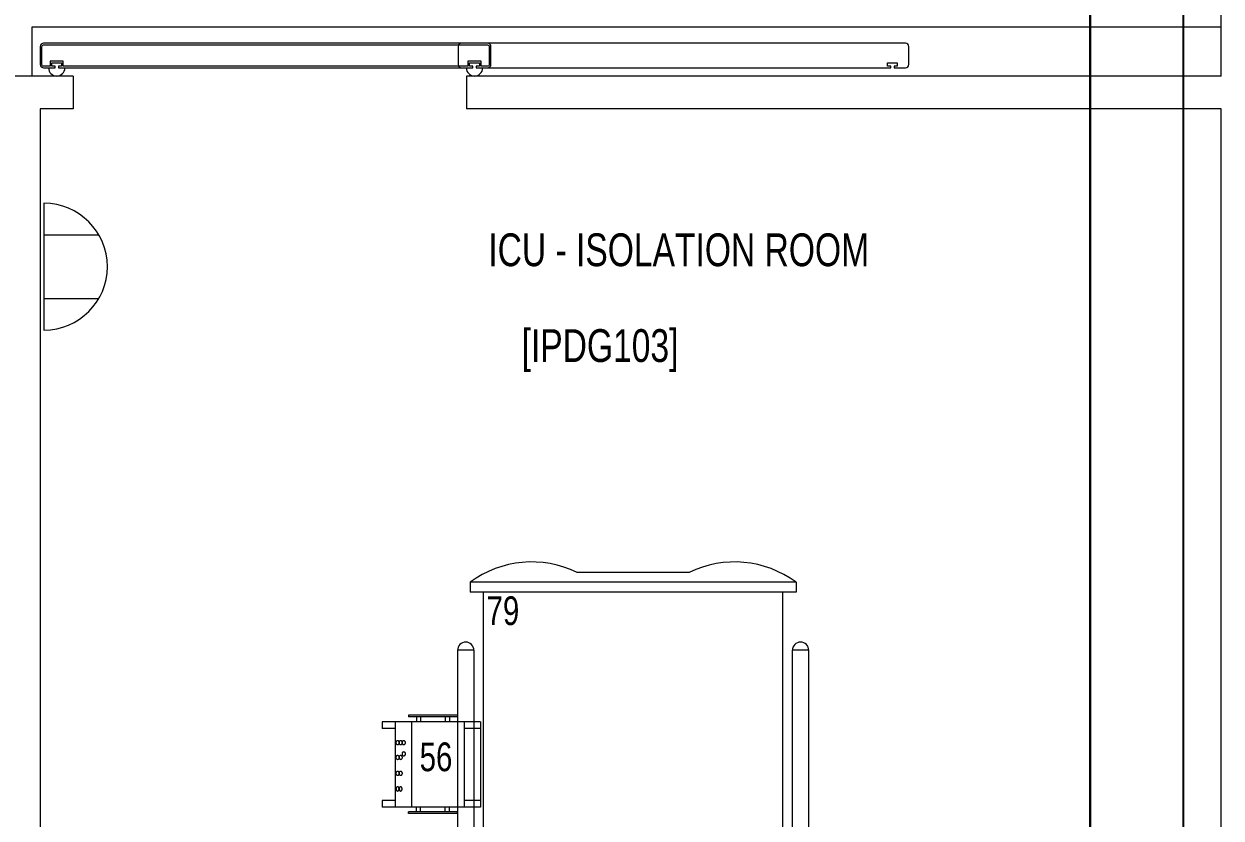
# Model space of a CAD drawing. Header units: metres. Extents: x 75097 to 220695, y -1557923 to -1361206.
# Drawn here: x 104275 to 107928, y -1424856 to -1422432 of the extents above; entities that cross this region are included whole.
import ezdxf

# ---------------------------------------------------------------- set-up
doc = ezdxf.new("R2010")
doc.units = ezdxf.units.M
doc.layers.get('0').update_dxf_attribs({"lineweight": 0})
for name, color, linetype, lineweight in [('A-100 - Copy$0$72_EGR_BASE_TEXT', 8, 'Continuous', 0), ('A-100 - Copy$0$Medical Equipment and Furniture', 8, 'Continuous', 0), ('A-100 - Copy$0$Medical Equipment and Furniture1', 8, 'Continuous', 5), ('A-100 - Copy$0$Walls', 8, 'Continuous', 0), ('A-100 - Copy$0$Wooden Joinery', 8, 'Continuous', 0), ('E-LG', 245, 'Continuous', 30)]:
    doc.layers.add(name, color=color, linetype=linetype, lineweight=lineweight)
doc.layers.add('A-100 - Copy$0$axes', color=8, linetype='Continuous')
doc.layers.add('PD-VENT', color=8, linetype='Continuous')
doc.layers.add('E-POWR', color=7, linetype='Continuous', lineweight=9, true_color=0x4e7e3e)
doc.styles.add('A-100 - Copy$0$X3G_ENTITY_257CFD', font='swisscl.ttf', dxfattribs={"height": 200})
doc.styles.add('A-100 - Copy$0$X3G_ENTITY_2587EA', font='swisscl.ttf', dxfattribs={"height": 200})

# ---------------------------------------------------------------- blocks, each defined once
blk = doc.blocks.new('WALL OUTLET')
at = {"layer": 'E-POWR', "extrusion": (9.94399e-05, 4.90741e-07, 1)}
blk.add_line((-193.4, 0, 0), (193.4, 0, 0), dxfattribs=at)
blk.add_line((-193.4, 0, 0), (193.4, 0, 0), dxfattribs=at)
at = {"layer": 'E-POWR', "extrusion": (9.94399e-05, 4.90741e-07, 1), "elevation": 0}
for points in [[(-96.7, 0), (-96.7, 167.5)], [(96.7, 0), (96.7, 167.5)]]:
    blk.add_lwpolyline(points, dxfattribs=at)
at = {"layer": 'E-POWR', "extrusion": (9.94399e-05, 4.90741e-07, 1)}
blk.add_arc((0, 0, 0), 193.4, 359.9963, 179.9963, dxfattribs=at)
blk = doc.blocks.new('A-100 - Copy$0$IC.1')
at = {"layer": 'A-100 - Copy$0$Medical Equipment and Furniture1'}
for p, q in [((42.4872, -10.88), (41.4928, -10.88)), ((42.4472, -10.91), (41.5328, -10.91)), ((42.4472, -10.91), (41.5328, -10.91)), ((42.4472, -10.91), (41.5328, -10.91)), ((41.5328, -10.94), (41.5328, -13.1914)), ((42.4472, -10.94), (41.5328, -10.94)), ((42.4472, -13.1914), (42.4472, -10.94)), ((42.3077, -10.9923), (41.6724, -10.9923)), ((41.6224, -11.0423), (41.6224, -11.2937)), ((42.3577, -11.2937), (42.3577, -11.0423)), ((41.4542, -11.1429), (41.4542, -11.8396)), ((41.4542, -11.1429), (41.5042, -11.1429)), ((41.5042, -11.1429), (41.5042, -11.8396)), ((42.4759, -11.1429), (42.5259, -11.1429)), ((42.4759, -11.8396), (42.4759, -11.1429)), ((42.5259, -11.8396), (42.5259, -11.1429)), ((42.3077, -11.3437), (41.6724, -11.3437)), ((41.5328, -11.7137), (42.4472, -11.7137)), ((41.4542, -11.8396), (41.5042, -11.8396)), ((42.4759, -11.8396), (42.5259, -11.8396)), ((41.5328, -12.0657), (42.4472, -12.0657)), ((41.4542, -12.3172), (41.4542, -13.0139)), ((41.4542, -12.3172), (41.5042, -12.3172)), ((41.5042, -12.3172), (41.5042, -13.0139)), ((42.4759, -12.3172), (42.5259, -12.3172)), ((42.4759, -13.0139), (42.4759, -12.3172)), ((42.5259, -13.0139), (42.5259, -12.3172)), ((41.5328, -12.3807), (42.4472, -12.3807)), ((41.4542, -13.0139), (41.5042, -13.0139)), ((42.4759, -13.0139), (42.5259, -13.0139)), ((41.4928, -13.1914), (42.4872, -13.1914)), ((41.4928, -13.2214), (41.4928, -13.1914)), ((41.4928, -13.2214), (42.4872, -13.2214)), ((42.4872, -13.2214), (42.4872, -13.1914)), ((41.8192, -13.2514), (42.1609, -13.2514))]:
    blk.add_line(p, q, dxfattribs=at)
for points in [[(41.4689, -12.1927), (41.4689, -12.1212), (41.5064, -12.1212), (41.5064, -12.1927)], [(42.5112, -12.1927), (42.5112, -12.1212), (42.4737, -12.1212), (42.4737, -12.1927)], [(41.5064, -12.1674), (41.5064, -12.1434), (41.5328, -12.1434), (41.5328, -12.1674)], [(42.4737, -12.1674), (42.4737, -12.1434), (42.4472, -12.1434), (42.4472, -12.1674)]]:
    blk.add_lwpolyline(points, close=True, dxfattribs=at)
for centre, radius, start, end in [((41.539, -10.8926), 0.0478, 164.7401, 262.6401), ((42.4411, -10.8926), 0.0478, 277.3599, 15.2599), ((41.6724, -11.0423), 0.05, 90, 180), ((42.3077, -11.0423), 0.05, 0, 90), ((41.4792, -11.1429), 0.025, 0, 180), ((42.5009, -11.1429), 0.025, 0, 180), ((41.6724, -11.2937), 0.05, 180, 270), ((42.3077, -11.2937), 0.05, 270, 0), ((41.4792, -11.8396), 0.025, 180, 0), ((42.5009, -11.8396), 0.025, 180, 0), ((41.4792, -12.3172), 0.025, 0, 180), ((42.5009, -12.3172), 0.025, 0, 180), ((41.4792, -13.0139), 0.025, 180, 0), ((42.5009, -13.0139), 0.025, 180, 0), ((41.6806, -12.9691), 0.3145, 233.3488, 296.1464), ((42.2995, -12.9691), 0.3145, 243.8536, 306.6512)]:
    blk.add_arc(centre, radius, start, end, dxfattribs=at)
blk = doc.blocks.new('A-100 - Copy$0$ME17423-P')
at = {"layer": 'A-100 - Copy$0$Medical Equipment and Furniture1'}
for p, q in [((0.26, 0), (0, 0)), ((0, 0), (0, -0.3)), ((0.02, 0), (0.02, -0.05)), ((0.24, 0), (0.24, -0.05)), ((0.26, 0), (0.26, -0.3)), ((0.24, -0.02), (0.02, -0.02)), ((-0.02, -0.07), (-0.02, -0.22)), ((-0.02, -0.07), (-0.015, -0.07)), ((-0.015, -0.07), (-0.015, -0.22)), ((0.26, -0.05), (0, -0.05)), ((0.275, -0.07), (0.275, -0.22)), ((0.28, -0.07), (0.275, -0.07)), ((0.28, -0.07), (0.28, -0.22)), ((-0.015, -0.095), (0, -0.095)), ((-0.015, -0.1075), (0, -0.1075)), ((0.275, -0.095), (0.26, -0.095)), ((0.275, -0.1075), (0.26, -0.1075)), ((-0.015, -0.1825), (0, -0.1825)), ((0.275, -0.1825), (0.26, -0.1825)), ((-0.015, -0.195), (0, -0.195)), ((0.26, -0.21), (0, -0.21)), ((0.275, -0.195), (0.26, -0.195)), ((-0.02, -0.22), (-0.015, -0.22)), ((0.28, -0.22), (0.275, -0.22)), ((0.26, -0.26), (0, -0.26)), ((0.02, -0.26), (0.02, -0.3)), ((0.24, -0.26), (0.24, -0.3)), ((0.02, -0.3), (0, -0.3)), ((0.26, -0.3), (0.24, -0.3))]:
    blk.add_line(p, q, dxfattribs=at)
for points in [[(0.0623, -0.2435, -0.14448), (0.0618, -0.2451, -0.107176), (0.0603, -0.2466, -0.077753), (0.0582, -0.2475, -0.064938), (0.0555, -0.2479, -0.064938), (0.0528, -0.2475, -0.077753), (0.0508, -0.2466, -0.107176), (0.0492, -0.2451, -0.14448), (0.0488, -0.2435, -0.14448), (0.0492, -0.242, -0.107176), (0.0508, -0.2405, -0.077753), (0.0528, -0.2396, -0.064938), (0.0555, -0.2392, -0.064938), (0.0582, -0.2396, -0.077753), (0.0603, -0.2405, -0.107176), (0.0618, -0.242, -0.14448)], [(0.0623, -0.2529, -0.14448), (0.0618, -0.2544, -0.107176), (0.0603, -0.2559, -0.077753), (0.0582, -0.2568, -0.064938), (0.0555, -0.2572, -0.064938), (0.0528, -0.2568, -0.077753), (0.0508, -0.2559, -0.107176), (0.0492, -0.2544, -0.14448), (0.0488, -0.2529, -0.14448), (0.0492, -0.2513, -0.107176), (0.0508, -0.2498, -0.077753), (0.0528, -0.2489, -0.064938), (0.0555, -0.2485, -0.064938), (0.0582, -0.2489, -0.077753), (0.0603, -0.2498, -0.107176), (0.0618, -0.2513, -0.14448)]]:
    blk.add_lwpolyline(points, format="xyb", close=True, dxfattribs=at)
for centre, radius, start, end in [((0.0991, -0.2435), 0.00284, 147.1153, 180), ((0.0991, -0.2435), 0.00284, 180, 212.8847), ((0.0991, -0.2529), 0.00284, 147.1153, 180), ((0.0991, -0.2529), 0.00284, 180, 212.8847), ((0.101, -0.2447), 0.00507, 122.6457, 147.1153), ((0.101, -0.2423), 0.00507, 212.8847, 237.3543), ((0.101, -0.2541), 0.00507, 122.6457, 147.1153), ((0.101, -0.2517), 0.00507, 212.8847, 237.3543), ((0.1022, -0.2467), 0.00735, 104.8618, 122.6457), ((0.1022, -0.2404), 0.00735, 237.3543, 255.1382), ((0.1022, -0.256), 0.00735, 104.8618, 122.6457), ((0.103, -0.2497), 0.0105, 90, 104.8618), ((0.103, -0.2374), 0.0105, 255.1382, 270), ((0.103, -0.259), 0.0105, 90, 104.8618), ((0.103, -0.2497), 0.0105, 75.1382, 90), ((0.103, -0.2374), 0.0105, 270, 284.8618), ((0.103, -0.259), 0.0105, 75.1382, 90), ((0.1039, -0.2467), 0.00735, 57.3543, 75.1382), ((0.1039, -0.2404), 0.00735, 284.8618, 302.6457), ((0.1039, -0.256), 0.00735, 57.3543, 75.1382), ((0.1051, -0.2447), 0.00507, 32.8847, 57.3543), ((0.1051, -0.2423), 0.00507, 302.6457, 327.1153), ((0.1051, -0.2541), 0.00507, 32.8847, 57.3543), ((0.1051, -0.2517), 0.00507, 302.6457, 327.1153), ((0.107, -0.2435), 0.00284, 0, 32.8847), ((0.107, -0.2435), 0.00284, 327.1153, 360), ((0.107, -0.2529), 0.00284, 0, 32.8847), ((0.107, -0.2529), 0.00284, 327.1153, 360), ((0.1475, -0.2435), 0.00284, 147.1153, 180), ((0.1475, -0.2435), 0.00284, 180, 212.8847), ((0.1475, -0.2529), 0.00284, 147.1153, 180), ((0.1475, -0.2529), 0.00284, 180, 212.8847), ((0.1494, -0.2447), 0.00507, 122.6457, 147.1153), ((0.1494, -0.2423), 0.00507, 212.8847, 237.3543), ((0.1494, -0.2541), 0.00507, 122.6457, 147.1153), ((0.1494, -0.2517), 0.00507, 212.8847, 237.3543), ((0.1506, -0.2467), 0.00735, 104.8618, 122.6457), ((0.1506, -0.2404), 0.00735, 237.3543, 255.1382), ((0.1506, -0.256), 0.00735, 104.8618, 122.6457), ((0.1514, -0.2497), 0.0105, 90, 104.8618), ((0.1514, -0.2374), 0.0105, 255.1382, 270), ((0.1514, -0.259), 0.0105, 90, 104.8618), ((0.1514, -0.2497), 0.0105, 75.1382, 90), ((0.1514, -0.2374), 0.0105, 270, 284.8618), ((0.1514, -0.259), 0.0105, 75.1382, 90), ((0.1522, -0.2467), 0.00735, 57.3543, 75.1382), ((0.1522, -0.2404), 0.00735, 284.8618, 302.6457), ((0.1522, -0.256), 0.00735, 57.3543, 75.1382), ((0.1585, -0.2342), 0.00284, 147.1153, 180), ((0.1585, -0.2342), 0.00284, 180, 212.8847), ((0.1604, -0.2354), 0.00507, 122.6457, 147.1153), ((0.1604, -0.233), 0.00507, 212.8847, 237.3543), ((0.1534, -0.2447), 0.00507, 32.8847, 57.3543), ((0.1534, -0.2423), 0.00507, 302.6457, 327.1153), ((0.1534, -0.2541), 0.00507, 32.8847, 57.3543), ((0.1534, -0.2517), 0.00507, 302.6457, 327.1153), ((0.1616, -0.2373), 0.00735, 104.8618, 122.6457), ((0.1616, -0.2311), 0.00735, 237.3543, 255.1382), ((0.1553, -0.2435), 0.00284, 0, 32.8847), ((0.1553, -0.2435), 0.00284, 327.1153, 360), ((0.1553, -0.2529), 0.00284, 0, 32.8847), ((0.1553, -0.2529), 0.00284, 327.1153, 360), ((0.1624, -0.2404), 0.0105, 90, 104.8618), ((0.1624, -0.228), 0.0105, 255.1382, 270), ((0.1624, -0.2404), 0.0105, 75.1382, 90), ((0.1624, -0.228), 0.0105, 270, 284.8618), ((0.1632, -0.2373), 0.00735, 57.3543, 75.1382), ((0.1632, -0.2311), 0.00735, 284.8618, 302.6457), ((0.1645, -0.2354), 0.00507, 32.8847, 57.3543), ((0.1645, -0.233), 0.00507, 302.6457, 327.1153), ((0.1663, -0.2342), 0.00284, 0, 32.8847), ((0.1663, -0.2342), 0.00284, 327.1153, 0), ((0.1927, -0.2342), 0.00284, 147.1153, 180), ((0.1927, -0.2342), 0.00284, 180, 212.8847), ((0.1927, -0.2435), 0.00284, 147.1153, 180), ((0.1927, -0.2435), 0.00284, 180, 212.8847), ((0.1927, -0.2529), 0.00284, 147.1153, 180), ((0.1927, -0.2529), 0.00284, 180, 212.8847), ((0.1945, -0.2354), 0.00507, 122.6457, 147.1153), ((0.1945, -0.233), 0.00507, 212.8847, 237.3543), ((0.1945, -0.2447), 0.00507, 122.6457, 147.1153), ((0.1945, -0.2423), 0.00507, 212.8847, 237.3543), ((0.1945, -0.2541), 0.00507, 122.6457, 147.1153), ((0.1945, -0.2517), 0.00507, 212.8847, 237.3543), ((0.1958, -0.2373), 0.00735, 104.8618, 122.6457), ((0.1958, -0.2311), 0.00735, 237.3543, 255.1382), ((0.1958, -0.2467), 0.00735, 104.8618, 122.6457), ((0.1958, -0.2404), 0.00735, 237.3543, 255.1382), ((0.1958, -0.256), 0.00735, 104.8618, 122.6457), ((0.1966, -0.2404), 0.0105, 90, 104.8618), ((0.1966, -0.228), 0.0105, 255.1382, 270), ((0.1966, -0.2497), 0.0105, 90, 104.8618), ((0.1966, -0.2374), 0.0105, 255.1382, 270), ((0.1966, -0.259), 0.0105, 90, 104.8618), ((0.1966, -0.2404), 0.0105, 75.1382, 90), ((0.1966, -0.228), 0.0105, 270, 284.8618), ((0.1966, -0.2497), 0.0105, 75.1382, 90), ((0.1966, -0.2374), 0.0105, 270, 284.8618), ((0.1966, -0.259), 0.0105, 75.1382, 90), ((0.1974, -0.2373), 0.00735, 57.3543, 75.1382), ((0.1974, -0.2311), 0.00735, 284.8618, 302.6457), ((0.1974, -0.2467), 0.00735, 57.3543, 75.1382), ((0.1974, -0.2404), 0.00735, 284.8618, 302.6457), ((0.1974, -0.256), 0.00735, 57.3543, 75.1382), ((0.1986, -0.2354), 0.00507, 32.8847, 57.3543), ((0.1986, -0.233), 0.00507, 302.6457, 327.1153), ((0.1986, -0.2447), 0.00507, 32.8847, 57.3543), ((0.1986, -0.2423), 0.00507, 302.6457, 327.1153), ((0.1986, -0.2541), 0.00507, 32.8847, 57.3543), ((0.1986, -0.2517), 0.00507, 302.6457, 327.1153), ((0.2005, -0.2342), 0.00284, 0, 32.8847), ((0.2005, -0.2342), 0.00284, 327.1153, 360), ((0.2005, -0.2435), 0.00284, 0, 32.8847), ((0.2005, -0.2435), 0.00284, 327.1153, 360), ((0.2005, -0.2529), 0.00284, 0, 32.8847), ((0.2005, -0.2529), 0.00284, 327.1153, 360), ((0.1022, -0.2497), 0.00735, 237.3543, 255.1382), ((0.103, -0.2467), 0.0105, 255.1382, 270), ((0.103, -0.2467), 0.0105, 270, 284.8618), ((0.1039, -0.2497), 0.00735, 284.8618, 302.6457), ((0.1506, -0.2497), 0.00735, 237.3543, 255.1382), ((0.1514, -0.2467), 0.0105, 255.1382, 270), ((0.1514, -0.2467), 0.0105, 270, 284.8618), ((0.1522, -0.2497), 0.00735, 284.8618, 302.6457), ((0.1958, -0.2497), 0.00735, 237.3543, 255.1382), ((0.1966, -0.2467), 0.0105, 255.1382, 270), ((0.1966, -0.2467), 0.0105, 270, 284.8618), ((0.1974, -0.2497), 0.00735, 284.8618, 302.6457)]:
    blk.add_arc(centre, radius, start, end, dxfattribs=at)
blk = doc.blocks.new('A-100 - Copy')
at = {"layer": 'A-100 - Copy$0$axes'}
blk.add_line((107813.3, -1477297.4, 0), (107813.3, -1366691.8, 0), dxfattribs=at)
at = {"layer": 'A-100 - Copy$0$Walls'}
for p, q in [((104425.3, -1422591.4, 2.4), (104125.3, -1422591.4, 2.4)), ((104425.3, -1422591.4, 2.4), (104425.3, -1422691.4, 2.4)), ((107928.3, -1422591.4, 2.4), (105625.3, -1422591.4, 2.4)), ((105625.3, -1422591.4, 2.4), (105625.3, -1422691.4, 2.4)), ((104425.3, -1422691.4, 2.4), (104325.3, -1422691.4, 2.4)), ((104325.3, -1422691.4, 2.4), (104325.3, -1426477.7, 2.4)), ((107928.3, -1422691.4, 2.4), (105625.3, -1422691.4, 2.4))]:
    blk.add_line(p, q, dxfattribs=at)
at = {"layer": 'A-100 - Copy$0$Walls', "elevation": 0}
for points in [[(107928.3, -1422591.4), (107928.3, -1418952.7)], [(107928.3, -1425622.7), (107928.3, -1422691.4)]]:
    blk.add_lwpolyline(points, dxfattribs=at)
at = {"layer": 'A-100 - Copy$0$Wooden Joinery', "elevation": 2.4}
blk.add_lwpolyline([(104300.3, -1422591.4), (104300.3, -1422441.4), (107928.3, -1422441.4)], dxfattribs=at)
for points in [[(105665.3, -1422561.4), (105655.3, -1422561.4), (105655.3, -1422566.4), (105690.3, -1422566.4, 0.414214), (105700.3, -1422556.4), (105700.3, -1422501.4, 0.414214), (105690.3, -1422491.4), (104335.3, -1422491.4, 0.414214), (104325.3, -1422501.4), (104325.3, -1422556.4, 0.414214), (104335.3, -1422566.4), (104370.3, -1422566.4), (104370.3, -1422561.4), (104360.3, -1422561.4), (104360.3, -1422551.4), (104390.3, -1422551.4), (104390.3, -1422561.4), (104380.3, -1422561.4), (104380.3, -1422566.4), (105645.3, -1422566.4), (105645.3, -1422561.4), (105635.3, -1422561.4), (105635.3, -1422551.4), (105665.3, -1422551.4)], [(105630.3, -1422561.4), (104395.3, -1422561.4), (104395.3, -1422546.4), (104355.3, -1422546.4), (104355.3, -1422561.4), (104335.3, -1422561.4, -0.414214), (104330.3, -1422556.4), (104330.3, -1422501.4, -0.414214), (104335.3, -1422496.4), (105690.3, -1422496.4, -0.414214), (105695.3, -1422501.4), (105695.3, -1422556.4, -0.414214), (105690.3, -1422561.4), (105670.3, -1422561.4), (105670.3, -1422546.4), (105630.3, -1422546.4)], [(106940.3, -1422561.4), (106930.3, -1422561.4), (106930.3, -1422566.4), (106965.3, -1422566.4, 0.414214), (106975.3, -1422556.4), (106975.3, -1422501.4, 0.414214), (106965.3, -1422491.4), (105610.3, -1422491.4, 0.414214), (105600.3, -1422501.4), (105600.3, -1422556.4, 0.414214), (105610.3, -1422566.4), (105645.3, -1422566.4), (105645.3, -1422561.4), (105635.3, -1422561.4), (105635.3, -1422551.4), (105665.3, -1422551.4), (105665.3, -1422561.4), (105655.3, -1422561.4), (105655.3, -1422566.4), (106920.3, -1422566.4), (106920.3, -1422561.4), (106910.3, -1422561.4), (106910.3, -1422551.4), (106940.3, -1422551.4)]]:
    blk.add_lwpolyline(points, format="xyb", close=True, dxfattribs=at)
at = {"layer": 'A-100 - Copy$0$Wooden Joinery'}
for centre in [(104375.3, -1422566.4, 2.4), (105650.3, -1422566.4, 2.4)]:
    blk.add_arc(centre, 25, 180, 0, dxfattribs=at)
at = {"layer": 'A-100 - Copy$0$Medical Equipment and Furniture', "zscale": 1000}
for name, p, xscale, yscale, rotation in [('A-100 - Copy$0$IC.1', (148124.3, -1437357.7, 2.4), 1000, 1000, 180), ('A-100 - Copy$0$ME17423-P', (105668.4, -1424822.1, 2.4), -999.9999999999994, 999.9999999999994, 270.0002291391862)]:
    blk.add_blockref(name, p, dxfattribs=dict(at, xscale=xscale, yscale=yscale, rotation=rotation))
at = {"layer": 'A-100 - Copy$0$72_EGR_BASE_TEXT', "char_height": 100, "attachment_point": 2, "style": 'A-100 - Copy$0$X3G_ENTITY_2587EA'}
for s, insert in [('ICU - ISOLATION ROOM', (106273.3, -1423071.6, 2.4)), ('[IPDG103]', (106033.2, -1423363.9, 2.4))]:
    blk.add_mtext(s, dxfattribs=dict(at, insert=insert))
at = {"layer": 'A-100 - Copy$0$Medical Equipment and Furniture', "char_height": 87.47, "attachment_point": 2, "style": 'A-100 - Copy$0$X3G_ENTITY_257CFD'}
for s, insert in [('79', (105737, -1424179.2, 2.4)), ('56', (105532.7, -1424625.1, 2.4))]:
    blk.add_mtext(s, dxfattribs=dict(at, insert=insert))

msp = doc.modelspace()

# ---------------------------------------------------------------- linework, layer by layer
at = {"layer": 'E-LG', "color": 1, "elevation": 0}
msp.add_lwpolyline([(107544.4, -1414159.9), (107544.4, -1417307.8), (107744.8, -1417373.3), (107533.2, -1417426.4), (107533.2, -1421507.1), (107629.8, -1421589.9), (107528.8, -1421781.4), (107528.8, -1425274.7), (106053.8, -1425274.7), (105262.8, -1426254.7)], dxfattribs=at)

# ---------------------------------------------------------------- block references
at = {"layer": 'PD-VENT', "color": 85, "rotation": 269.9999954966304}
msp.add_blockref('WALL OUTLET', (104336.4, -1423173.1, 0), dxfattribs=at)

# ---------------------------------------------------------------- next in the draw order: block references
msp.add_blockref('A-100 - Copy', (0, 0))

doc.saveas('drawing.dxf')
